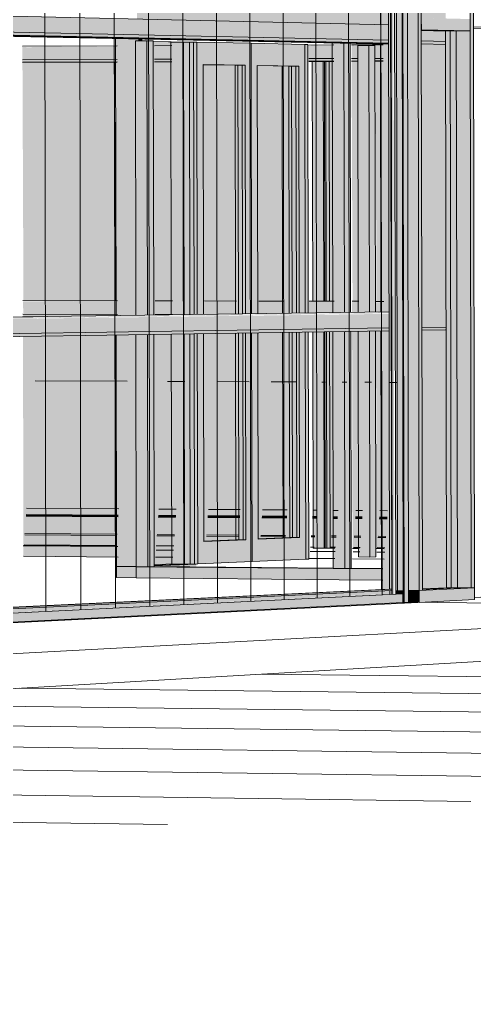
# Model space of a CAD drawing. Header units: inches. Extents: x 31156 to 31160, y -65 to 66.
# Drawn here: x 31159.0828 to 31159.1063, y -64.9376 to -64.8871 of the extents above; entities that cross this region are included whole.
import ezdxf

# ---------------------------------------------------------------- set-up
doc = ezdxf.new("R2010")
doc.units = ezdxf.units.IN
doc.header["$MEASUREMENT"] = 0
doc.linetypes.add('Center 1_4_', pattern=[0.53125, 0.25, -0.09375, 0.09375, -0.09375])
doc.linetypes.add('Hidden', pattern=[0.28125, 0.1875, -0.09375])
for name, color, linetype, lineweight in [('A-DOOR', 31, 'Continuous', 13), ('A-GLAZ-CURT', 52, 'Continuous', 9), ('A-GLAZ-CWMG', 51, 'Continuous', 9), ('A-PROP-SBCK', 71, 'Hidden', 50), ('A-WALL', 113, 'Continuous', 13), ('A-WALL-PATT', 111, 'Continuous', 13), ('C-BLDG-PADS', 91, 'Continuous', 9), ('C-TOPO', 7, 'Continuous', 9), ('Conc', 7, 'Continuous', 9), ('EOP-PR', 4, 'Continuous', 9), ('I-WALL', 2, 'Continuous', 13), ('L-SITE-WALL', 31, 'Continuous', 13), ('PAINT', 190, 'Continuous', 9), ('PROP', 3, 'Center 1_4_', 9), ('S-BEAM', 12, 'Continuous', 9), ('S-COLS', 52, 'Continuous', 9)]:
    doc.layers.add(name, color=color, linetype=linetype, lineweight=lineweight)

# ---------------------------------------------------------------- blocks, each defined once
blk = doc.blocks.new('FP_59-Looking South East')
at = {"layer": 'A-WALL-PATT', "lineweight": 9}
for p, q in [((-6207.825985, -64.887509), (-6207.826012, -64.872958)), ((-6207.825936, -64.902201), (-6207.825992, -64.872958)), ((-6207.822023, -64.902149), (-6207.822078, -64.873192)), ((-6207.822031, -64.887601), (-6207.822058, -64.873193)), ((-6207.818193, -64.887691), (-6207.818221, -64.873422)), ((-6207.818145, -64.902098), (-6207.818201, -64.873422)), ((-6207.814382, -64.902048), (-6207.814437, -64.873647)), ((-6207.81439, -64.887779), (-6207.814418, -64.873648)), ((-6207.825985, -64.887509), (-6207.826641, -64.887493)), ((-6207.825984, -64.887585), (-6207.826641, -64.887569)), ((-6207.825929, -64.916896), (-6207.825984, -64.887585)), ((-6207.818193, -64.887691), (-6207.822031, -64.887601)), ((-6207.821975, -64.916699), (-6207.82203, -64.887676)), ((-6207.818193, -64.887765), (-6207.82203, -64.887676)), ((-6207.818137, -64.916508), (-6207.818193, -64.887765)), ((-6207.813538, -64.887799), (-6207.81439, -64.887779)), ((-6207.814335, -64.916318), (-6207.81439, -64.887853)), ((-6207.813538, -64.887873), (-6207.81439, -64.887853)), ((-6207.822023, -64.902149), (-6207.825936, -64.902201)), ((-6207.825936, -64.902277), (-6207.822023, -64.902225)), ((-6207.825908, -64.916971), (-6207.825936, -64.902277)), ((-6207.821995, -64.916775), (-6207.822023, -64.902225)), ((-6207.814382, -64.902048), (-6207.818145, -64.902098)), ((-6207.818145, -64.902173), (-6207.814382, -64.902122)), ((-6207.818117, -64.916581), (-6207.818145, -64.902173)), ((-6207.814354, -64.916393), (-6207.814382, -64.902122)), ((-6207.821975, -64.916699), (-6207.818137, -64.916508)), ((-6207.814335, -64.916318), (-6207.813482, -64.916276)), ((-6207.826585, -64.916928), (-6207.825929, -64.916896))]:
    blk.add_line(p, q, dxfattribs=at)
blk = doc.blocks.new('FP_65-Looking South East')
at = {"layer": 'A-WALL-PATT', "lineweight": 9}
for p, q in [((-6207.877701, -64.919057), (-6207.877782, -64.871036)), ((-6207.875645, -64.918957), (-6207.875727, -64.871153)), ((-6207.873608, -64.918857), (-6207.87369, -64.871269)), ((-6207.871589, -64.918759), (-6207.871671, -64.871384)), ((-6207.869589, -64.918661), (-6207.86967, -64.871498)), ((-6207.867606, -64.918564), (-6207.867687, -64.871611)), ((-6207.86564, -64.918464), (-6207.865722, -64.871724)), ((-6207.863692, -64.918372), (-6207.863774, -64.871835)), ((-6207.861762, -64.918278), (-6207.861843, -64.871945)), ((-6207.859848, -64.918184), (-6207.859929, -64.872054)), ((-6207.85795, -64.918092), (-6207.858032, -64.872162)), ((-6207.85607, -64.918), (-6207.856151, -64.872269)), ((-6207.854205, -64.917909), (-6207.854287, -64.872379)), ((-6207.852357, -64.917818), (-6207.852438, -64.872481)), ((-6207.850524, -64.917729), (-6207.850605, -64.872585)), ((-6207.848707, -64.91764), (-6207.848788, -64.872689)), ((-6207.846905, -64.917552), (-6207.846987, -64.872792)), ((-6207.845119, -64.917464), (-6207.8452, -64.872894)), ((-6207.843348, -64.917378), (-6207.843429, -64.872995)), ((-6207.841591, -64.917292), (-6207.841672, -64.873095)), ((-6207.839849, -64.917207), (-6207.839931, -64.873194)), ((-6207.838122, -64.917122), (-6207.838203, -64.873293)), ((-6207.836409, -64.917038), (-6207.83649, -64.87339)), ((-6207.83471, -64.916955), (-6207.834791, -64.873487)), ((-6207.833025, -64.916873), (-6207.833106, -64.873583)), ((-6207.831354, -64.916791), (-6207.831435, -64.873679))]:
    blk.add_line(p, q, dxfattribs=at)

msp = doc.modelspace()

# ---------------------------------------------------------------- hatches: boundary and pattern name
at = {"layer": 'A-DOOR', "lineweight": 5}
h = msp.add_hatch(color=256, dxfattribs=at)
h.paths.add_polyline_path([(31159.091981, -64.915197), (31159.094787, -64.915074), (31159.094765, -64.903284), (31159.094448, -64.903289), (31159.094468, -64.913949), (31159.0923, -64.914039), (31159.09228, -64.903322), (31159.091959, -64.903327), (31159.091979, -64.914086)], flags=0)
h.paths.add_polyline_path([(31159.091957, -64.902333), (31159.092278, -64.902329), (31159.092254, -64.889436), (31159.094423, -64.889474), (31159.094446, -64.9023), (31159.094763, -64.902296), (31159.094738, -64.888343), (31159.091931, -64.888285), (31159.091956, -64.9018)], flags=0)
h = msp.add_hatch(color=256, dxfattribs=at)
h.paths.add_polyline_path([(31159.094787, -64.915074), (31159.097556, -64.914952), (31159.097534, -64.903241), (31159.097221, -64.903246), (31159.097241, -64.913835), (31159.095102, -64.913923), (31159.095082, -64.903279), (31159.094765, -64.903284), (31159.094785, -64.914087)], flags=0)
h.paths.add_polyline_path([(31159.094763, -64.902296), (31159.09508, -64.902292), (31159.095056, -64.889486), (31159.097195, -64.889524), (31159.097219, -64.902264), (31159.097532, -64.90226), (31159.097506, -64.8884), (31159.094738, -64.888343), (31159.094763, -64.9018)], flags=0)
at = {"layer": 'A-DOOR', "lineweight": 5, "transparency": 33554496}
h = msp.add_hatch(color=256, dxfattribs=at)
h.paths.add_polyline_path([(31159.092152, -64.914037), (31159.094321, -64.913948), (31159.094301, -64.903291), (31159.092132, -64.903324), (31159.092144, -64.909696)], flags=0)
h.paths.add_polyline_path([(31159.09213, -64.902331), (31159.094299, -64.902302), (31159.094275, -64.889475), (31159.092107, -64.889436), (31159.092129, -64.9018)], flags=0)
at = {"layer": 'A-DOOR', "lineweight": 5}
for points in [[(31159.094275, -64.889475), (31159.093274, -64.889454), (31159.094246, -64.889474)], [(31159.093908, -64.889476), (31159.093275, -64.889457), (31159.093276, -64.889465)], [(31159.096683, -64.889526), (31159.096682, -64.889518), (31159.095104, -64.889498)], [(31159.097049, -64.889525), (31159.096681, -64.889515), (31159.09702, -64.889524)]]:
    msp.add_hatch(color=256, dxfattribs=at).paths.add_polyline_path(points, flags=0)
h = msp.add_hatch(color=256, dxfattribs=at)
h.paths.add_polyline_path([(31159.094321, -64.913948), (31159.094301, -64.903291), (31159.093933, -64.903297), (31159.093953, -64.913945)], flags=0)
h.paths.add_polyline_path([(31159.093931, -64.902307), (31159.094299, -64.902302), (31159.094275, -64.889475), (31159.093908, -64.889476), (31159.09393, -64.901837)], flags=0)
h = msp.add_hatch(color=256, dxfattribs=at)
h.paths.add_polyline_path([(31159.094468, -64.913949), (31159.094448, -64.903289), (31159.094301, -64.903291), (31159.094321, -64.913948)], flags=0)
h.paths.add_polyline_path([(31159.094299, -64.902302), (31159.094446, -64.9023), (31159.094423, -64.889474), (31159.094275, -64.889476), (31159.094298, -64.901838)], flags=0)
at = {"layer": 'A-DOOR', "lineweight": 5, "transparency": 33554496}
h = msp.add_hatch(color=256, dxfattribs=at)
h.paths.add_polyline_path([(31159.094955, -64.913922), (31159.097094, -64.913834), (31159.097075, -64.903248), (31159.094935, -64.903281), (31159.094947, -64.909696)], flags=0)
h.paths.add_polyline_path([(31159.094933, -64.902294), (31159.097073, -64.902266), (31159.097049, -64.889525), (31159.094909, -64.889486), (31159.094932, -64.9018)], flags=0)
at = {"layer": 'A-DOOR', "lineweight": 5}
h = msp.add_hatch(color=256, dxfattribs=at)
h.paths.add_polyline_path([(31159.097094, -64.913834), (31159.097075, -64.903248), (31159.096709, -64.903254), (31159.096728, -64.913831)], flags=0)
h.paths.add_polyline_path([(31159.096707, -64.902271), (31159.097073, -64.902266), (31159.097049, -64.889525), (31159.096683, -64.889526), (31159.096706, -64.901804)], flags=0)
h = msp.add_hatch(color=256, dxfattribs=at)
h.paths.add_polyline_path([(31159.097241, -64.913835), (31159.097221, -64.903246), (31159.097075, -64.903248), (31159.097094, -64.913834)], flags=0)
h.paths.add_polyline_path([(31159.097073, -64.902266), (31159.097219, -64.902264), (31159.097195, -64.889524), (31159.097049, -64.889526), (31159.097072, -64.901804)], flags=0)
at = {"layer": 'A-GLAZ-CURT', "lineweight": 5, "transparency": 33554458}
msp.add_hatch(color=256, dxfattribs=at).paths.add_polyline_path([(31159.103581, -64.916511), (31159.105384, -64.916422), (31159.105329, -64.887708), (31159.103527, -64.887667), (31159.103581, -64.916422)], flags=0)
at = {"layer": 'A-GLAZ-CURT', "transparency": 33554458}
h = msp.add_hatch(color=256, dxfattribs=at)
h.paths.add_polyline_path([(31159.089735, -64.915279), (31159.089851, -64.915279), (31159.091598, -64.915201), (31159.091577, -64.903333), (31159.089713, -64.903362), (31159.089734, -64.9152)], flags=0)
h.paths.add_polyline_path([(31159.089711, -64.902362), (31159.091575, -64.902338), (31159.091549, -64.888282), (31159.089685, -64.888244), (31159.08971, -64.9018)], flags=0)
h = msp.add_hatch(color=256, dxfattribs=at)
h.paths.add_polyline_path([(31159.087794, -64.914293), (31159.087774, -64.903395), (31159.082961, -64.90347), (31159.082987, -64.914253), (31159.084575, -64.914266)], flags=0)
h.paths.add_polyline_path([(31159.080541, -64.914233), (31159.0805, -64.903509), (31159.078224, -64.903544), (31159.078243, -64.914214), (31159.080537, -64.914233)], flags=0)
h.paths.add_polyline_path([(31159.078222, -64.902517), (31159.08052, -64.902455), (31159.0805, -64.902439), (31159.078222, -64.902463)], flags=0)
h.paths.add_polyline_path([(31159.087771, -64.901623), (31159.087748, -64.889303), (31159.082935, -64.889321), (31159.082987, -64.901612), (31159.084575, -64.901616)], flags=0)
h.paths.add_polyline_path([(31159.080519, -64.901607), (31159.080496, -64.88933), (31159.078199, -64.889338), (31159.078221, -64.901601), (31159.0805, -64.901607)], flags=0)
h = msp.add_hatch(color=256, dxfattribs=at)
h.paths.add_polyline_path([(31159.101604, -64.914407), (31159.101561, -64.90318), (31159.101186, -64.903186), (31159.101208, -64.914404), (31159.101594, -64.914407)], flags=0)
h.paths.add_polyline_path([(31159.100318, -64.914397), (31159.10027, -64.9032), (31159.099951, -64.903205), (31159.099974, -64.914394), (31159.10027, -64.914396)], flags=0)
h.paths.add_polyline_path([(31159.099052, -64.914386), (31159.099003, -64.90322), (31159.098545, -64.903227), (31159.098566, -64.914382), (31159.099003, -64.914386)], flags=0)
h.paths.add_polyline_path([(31159.10158, -64.901654), (31159.101557, -64.889253), (31159.10116, -64.889255), (31159.101208, -64.901653), (31159.101561, -64.901654)], flags=0)
h.paths.add_polyline_path([(31159.100295, -64.901651), (31159.10027, -64.889258), (31159.099924, -64.889259), (31159.099974, -64.90165), (31159.10027, -64.901651)], flags=0)
h.paths.add_polyline_path([(31159.099029, -64.901648), (31159.099003, -64.889263), (31159.098519, -64.889264), (31159.098542, -64.901647), (31159.099003, -64.901648)], flags=0)
at = {"layer": 'A-GLAZ-CWMG', "lineweight": 5}
h = msp.add_hatch(color=256, dxfattribs=at)
h.paths.add_polyline_path([(31159.102629, -64.917184), (31159.102629, -64.917161), (31159.102589, -64.917184)], flags=0)
h.paths.add_polyline_path([(31159.102545, -64.872895), (31159.102545, -64.872871), (31159.102505, -64.872892)], flags=0)
for points in [[(31159.102589, -64.917163), (31159.102629, -64.917161), (31159.102545, -64.872895), (31159.102505, -64.872895), (31159.102587, -64.916277)], [(31159.102629, -64.917184), (31159.102867, -64.917172), (31159.102783, -64.872885), (31159.102545, -64.872878), (31159.102627, -64.916568)], [(31159.102811, -64.887339), (31159.103355, -64.887336), (31159.103329, -64.873265), (31159.102784, -64.873271), (31159.102809, -64.88661)], [(31159.103523, -64.88734), (31159.103497, -64.873275), (31159.103329, -64.873265), (31159.103355, -64.887336)], [(31159.106209, -64.887404), (31159.106182, -64.873431), (31159.106017, -64.873422), (31159.106043, -64.8874)], [(31159.101908, -64.916769), (31159.102133, -64.916739), (31159.102051, -64.873717), (31159.101826, -64.873704), (31159.101907, -64.916739)], [(31159.102564, -64.917164), (31159.10259, -64.917163), (31159.102482, -64.873739), (31159.102121, -64.87374), (31159.102203, -64.916755), (31159.102563, -64.916739)], [(31159.102147, -64.887342), (31159.102533, -64.88734), (31159.102482, -64.873739), (31159.102121, -64.87374), (31159.102145, -64.886781)], [(31159.106044, -64.887705), (31159.106043, -64.887094), (31159.103523, -64.887033), (31159.103524, -64.887648)], [(31159.102589, -64.916553), (31159.102506, -64.88734), (31159.102147, -64.887342), (31159.102203, -64.91655), (31159.102546, -64.916553)], [(31159.103411, -64.916561), (31159.103355, -64.887336), (31159.102811, -64.887339), (31159.102867, -64.916556)], [(31159.103411, -64.916561), (31159.103578, -64.916553), (31159.103523, -64.88734), (31159.103355, -64.887336), (31159.10341, -64.916277)], [(31159.105329, -64.887708), (31159.105329, -64.887705), (31159.103582, -64.887669)], [(31159.104773, -64.887711), (31159.105329, -64.887708), (31159.103584, -64.887684)], [(31159.105227, -64.916422), (31159.105384, -64.916422), (31159.105329, -64.887708), (31159.104773, -64.887741), (31159.104828, -64.916419)], [(31159.106099, -64.91643), (31159.106044, -64.887705), (31159.105329, -64.887711), (31159.105384, -64.916424)], [(31159.106099, -64.91643), (31159.106264, -64.916422), (31159.106209, -64.887404), (31159.106043, -64.8874), (31159.106098, -64.916277)], [(31159.088934, -64.888219), (31159.089097, -64.888217), (31159.089097, -64.888121), (31159.088934, -64.888118), (31159.088934, -64.888217)], [(31159.09928, -64.916008), (31159.099279, -64.915428), (31159.088811, -64.915336), (31159.088812, -64.915913), (31159.097634, -64.915993)], [(31159.091901, -64.915347), (31159.091901, -64.915201), (31159.089734, -64.915327), (31159.090775, -64.915337)], [(31159.101531, -64.916029), (31159.101518, -64.915448), (31159.099279, -64.915428), (31159.09928, -64.916008), (31159.101518, -64.916028)], [(31159.053358, -64.918923), (31159.101995, -64.916568), (31159.101995, -64.916491), (31159.053358, -64.918837)], [(31159.053359, -64.919143), (31159.101902, -64.916739), (31159.101902, -64.91651), (31159.053358, -64.918852), (31159.053359, -64.918992)], [(31159.102564, -64.917164), (31159.10259, -64.917163), (31159.102563, -64.916553), (31159.102202, -64.91655), (31159.102203, -64.916755), (31159.102563, -64.916739)], [(31159.103372, -64.917176), (31159.103412, -64.917174), (31159.103411, -64.916561), (31159.102866, -64.916556), (31159.102867, -64.917171)], [(31159.103412, -64.917174), (31159.106265, -64.917031), (31159.106264, -64.916422), (31159.103411, -64.916561)], [(31159.053357, -64.919648), (31159.102562, -64.917187), (31159.102561, -64.916739), (31159.053356, -64.919145), (31159.053356, -64.919185)], [(31159.101995, -64.916765), (31159.102016, -64.916739), (31159.101995, -64.916739)]]:
    msp.add_hatch(color=256, dxfattribs=at).paths.add_polyline_path(points, flags=0)
h = msp.add_hatch(color=256, dxfattribs=at)
h.paths.add_polyline_path([(31159.101902, -64.916769), (31159.101995, -64.916739), (31159.101995, -64.916568), (31159.101902, -64.916573), (31159.101902, -64.916739)], flags=0)
h.paths.add_polyline_path([(31159.101995, -64.916491), (31159.101915, -64.873988), (31159.101802, -64.873989), (31159.101903, -64.91649), (31159.10193, -64.916491)], flags=0)
h.paths.add_polyline_path([(31159.101915, -64.873911), (31159.101914, -64.873709), (31159.101821, -64.873704), (31159.101822, -64.873906)], flags=0)
h = msp.add_hatch(color=256, dxfattribs=at)
h.paths.add_polyline_path([(31159.088811, -64.915327), (31159.088762, -64.903376), (31159.087773, -64.903392), (31159.087795, -64.915318), (31159.088762, -64.915327)], flags=0)
h.paths.add_polyline_path([(31159.087771, -64.902388), (31159.088788, -64.902374), (31159.088762, -64.888219), (31159.088934, -64.888217), (31159.088934, -64.888118), (31159.087745, -64.888093), (31159.08777, -64.901901)], flags=0)
h = msp.add_hatch(color=256, dxfattribs=at)
h.paths.add_polyline_path([(31159.089406, -64.915342), (31159.089384, -64.903367), (31159.088789, -64.903376), (31159.088811, -64.915336), (31159.088879, -64.915337)], flags=0)
h.paths.add_polyline_path([(31159.088787, -64.902374), (31159.089382, -64.902366), (31159.089356, -64.888217), (31159.088761, -64.888219), (31159.088786, -64.901906)], flags=0)
h = msp.add_hatch(color=256, dxfattribs=at)
h.paths.add_polyline_path([(31159.089525, -64.915336), (31159.089732, -64.915327), (31159.08971, -64.903362), (31159.089384, -64.903367), (31159.089406, -64.915336)], flags=0)
h.paths.add_polyline_path([(31159.089382, -64.902366), (31159.089708, -64.902362), (31159.089682, -64.888224), (31159.089356, -64.888217), (31159.089381, -64.9018)], flags=0)
h = msp.add_hatch(color=256, dxfattribs=at)
h.paths.add_polyline_path([(31159.091598, -64.915198), (31159.091577, -64.903333), (31159.090616, -64.903348), (31159.090637, -64.915194), (31159.090718, -64.91519)], flags=0)
h.paths.add_polyline_path([(31159.090614, -64.902351), (31159.091575, -64.902338), (31159.091549, -64.888282), (31159.090588, -64.888286), (31159.090613, -64.901867)], flags=0)
h = msp.add_hatch(color=256, dxfattribs=at)
h.paths.add_polyline_path([(31159.09182, -64.9152), (31159.091799, -64.90333), (31159.091577, -64.903333), (31159.091598, -64.915198)], flags=0)
h.paths.add_polyline_path([(31159.091575, -64.902338), (31159.091797, -64.902335), (31159.091771, -64.888281), (31159.091549, -64.888282), (31159.091574, -64.901869)], flags=0)
h = msp.add_hatch(color=256, dxfattribs=at)
h.paths.add_polyline_path([(31159.09182, -64.915204), (31159.091981, -64.915197), (31159.091959, -64.903327), (31159.091799, -64.90333), (31159.091818, -64.914086)], flags=0)
h.paths.add_polyline_path([(31159.091797, -64.902335), (31159.091957, -64.902333), (31159.091931, -64.888285), (31159.091771, -64.888281), (31159.091796, -64.9018)], flags=0)
h = msp.add_hatch(color=256, dxfattribs=at)
h.paths.add_polyline_path([(31159.09958, -64.915431), (31159.099557, -64.903208), (31159.098956, -64.903217), (31159.098978, -64.915426)], flags=0)
h.paths.add_polyline_path([(31159.098954, -64.90224), (31159.099555, -64.902232), (31159.099529, -64.88834), (31159.098928, -64.888328), (31159.098953, -64.90193)], flags=0)
h = msp.add_hatch(color=256, dxfattribs=at)
h.paths.add_polyline_path([(31159.097556, -64.914952), (31159.097712, -64.914945), (31159.097669, -64.903239), (31159.097534, -64.903241), (31159.097554, -64.914087)], flags=0)
h.paths.add_polyline_path([(31159.097532, -64.90226), (31159.097688, -64.902258), (31159.097662, -64.888403), (31159.097506, -64.8884), (31159.097531, -64.9018)], flags=0)
h = msp.add_hatch(color=256, dxfattribs=at)
h.paths.add_polyline_path([(31159.099638, -64.915428), (31159.099899, -64.915417), (31159.099876, -64.903203), (31159.099557, -64.903208), (31159.09958, -64.915428)], flags=0)
h.paths.add_polyline_path([(31159.099555, -64.902232), (31159.099874, -64.902228), (31159.099848, -64.888347), (31159.099529, -64.88834), (31159.099554, -64.901799)], flags=0)
h = msp.add_hatch(color=256, dxfattribs=at)
h.paths.add_polyline_path([(31159.10087, -64.914837), (31159.100848, -64.90319), (31159.100266, -64.903199), (31159.100287, -64.914832)], flags=0)
h.paths.add_polyline_path([(31159.100264, -64.902224), (31159.100846, -64.902217), (31159.10082, -64.888454), (31159.100238, -64.888456), (31159.100263, -64.9018)], flags=0)
h = msp.add_hatch(color=256, dxfattribs=at)
h.paths.add_polyline_path([(31159.10087, -64.914837), (31159.101178, -64.914823), (31159.101156, -64.903185), (31159.100848, -64.90319), (31159.100868, -64.914088)], flags=0)
h.paths.add_polyline_path([(31159.100846, -64.902217), (31159.101154, -64.902213), (31159.101128, -64.88846), (31159.10082, -64.888454), (31159.100845, -64.9018)], flags=0)
h = msp.add_hatch(color=256, dxfattribs=at)
h.paths.add_polyline_path([(31159.087866, -64.914296), (31159.087817, -64.903394), (31159.087716, -64.903396), (31159.087736, -64.914295), (31159.087817, -64.914296)], flags=0)
h.paths.add_polyline_path([(31159.087842, -64.901623), (31159.087817, -64.889303), (31159.087691, -64.889304), (31159.087713, -64.901623), (31159.087817, -64.901623)], flags=0)
h = msp.add_hatch(color=256, dxfattribs=at)
h.paths.add_polyline_path([(31159.098509, -64.914385), (31159.098488, -64.903228), (31159.097921, -64.903237), (31159.097942, -64.91438)], flags=0)
h.paths.add_polyline_path([(31159.098485, -64.901647), (31159.098462, -64.889265), (31159.097895, -64.889267), (31159.097918, -64.901646)], flags=0)
h = msp.add_hatch(color=256, dxfattribs=at)
h.paths.add_polyline_path([(31159.098509, -64.914385), (31159.098566, -64.914382), (31159.098518, -64.903227), (31159.098488, -64.903228), (31159.098509, -64.914089)], flags=0)
h.paths.add_polyline_path([(31159.098542, -64.901647), (31159.098518, -64.889276), (31159.098462, -64.889276), (31159.098518, -64.901647)], flags=0)
h = msp.add_hatch(color=256, dxfattribs=at)
h.paths.add_polyline_path([(31159.098566, -64.914382), (31159.098811, -64.914372), (31159.09879, -64.903223), (31159.098545, -64.903227), (31159.098565, -64.914089)], flags=0)
h.paths.add_polyline_path([(31159.098787, -64.901648), (31159.098764, -64.889275), (31159.098519, -64.889276), (31159.098542, -64.901647)], flags=0)
h = msp.add_hatch(color=256, dxfattribs=at)
h.paths.add_polyline_path([(31159.096384, -64.913845), (31159.09673, -64.913831), (31159.096684, -64.903254), (31159.096364, -64.903259), (31159.096384, -64.913835)], flags=0)
h.paths.add_polyline_path([(31159.096362, -64.902276), (31159.096708, -64.902271), (31159.096684, -64.889526), (31159.096339, -64.889526), (31159.096361, -64.9018)], flags=0)
at = {"layer": 'A-GLAZ-CWMG'}
h = msp.add_hatch(color=256, dxfattribs=at)
h.paths.add_polyline_path([(31159.087867, -64.914841), (31159.087866, -64.914296), (31159.08298, -64.914256), (31159.082987, -64.914799), (31159.087817, -64.91484)], flags=0)
h.paths.add_polyline_path([(31159.080542, -64.914778), (31159.080536, -64.914236), (31159.077906, -64.914214), (31159.077907, -64.914756), (31159.080537, -64.914778)], flags=0)
msp.add_hatch(color=256, dxfattribs=at).paths.add_polyline_path([(31159.088812, -64.915904), (31159.088811, -64.915327), (31159.087795, -64.915318), (31159.087796, -64.915895), (31159.088811, -64.915904)], flags=0)
at = {"layer": 'I-WALL', "lineweight": 5}
h = msp.add_hatch(color=256, dxfattribs=at)
h.paths.add_polyline_path([(31159.101477, -64.887388), (31159.101443, -64.88002), (31159.088826, -64.879615), (31159.08884, -64.887092), (31159.101445, -64.887388)], flags=0)
h.paths.add_polyline_path([(31159.101462, -64.879459), (31159.101443, -64.876186), (31159.101402, -64.876214), (31159.101293, -64.879373), (31159.101307, -64.879416), (31159.101152, -64.879437), (31159.101202, -64.879448), (31159.101445, -64.879459)], flags=0)
at = {"layer": 'L-SITE-WALL', "lineweight": 5}
h = msp.add_hatch(color=256, dxfattribs=at)
h.paths.add_polyline_path([(31159.10359, -64.916479), (31159.104829, -64.91641), (31159.104774, -64.903124), (31159.103565, -64.903142), (31159.10359, -64.916422)], flags=0)
h.paths.add_polyline_path([(31159.104802, -64.902197), (31159.10475, -64.888397), (31159.103537, -64.888372), (31159.10359, -64.902194), (31159.104774, -64.902197)], flags=0)
h.paths.add_polyline_path([(31159.104773, -64.887063), (31159.104747, -64.873436), (31159.103508, -64.873377), (31159.103535, -64.887033), (31159.104747, -64.887062)], flags=0)
at = {"layer": 'S-BEAM', "lineweight": 5}
h = msp.add_hatch(color=256, dxfattribs=at)
h.paths.add_polyline_path([(31159.137992, -64.888957), (31159.137991, -64.888466), (31159.136781, -64.888468), (31159.136782, -64.888931), (31159.137991, -64.888957)], flags=0)
h.paths.add_polyline_path([(31159.135445, -64.888903), (31159.135444, -64.888408), (31159.134208, -64.88841), (31159.134209, -64.888876), (31159.135444, -64.888903)], flags=0)
h.paths.add_polyline_path([(31159.132862, -64.888848), (31159.132861, -64.888349), (31159.131453, -64.888317), (31159.131454, -64.888817), (31159.132861, -64.888848)], flags=0)
h.paths.add_polyline_path([(31159.124896, -64.888677), (31159.124895, -64.888168), (31159.123546, -64.888165), (31159.123547, -64.888648), (31159.124895, -64.888677)], flags=0)
h.paths.add_polyline_path([(31159.122165, -64.888618), (31159.122164, -64.888106), (31159.120786, -64.888103), (31159.120786, -64.888589), (31159.122164, -64.888618)], flags=0)
h.paths.add_polyline_path([(31159.104775, -64.888246), (31159.104773, -64.887711), (31159.103529, -64.887711), (31159.10353, -64.88822), (31159.104773, -64.888246)], flags=0)
h.paths.add_polyline_path([(31158.978619, -64.885545), (31158.978617, -64.884842), (31158.97584, -64.884779), (31158.975841, -64.885486), (31158.978617, -64.885545)], flags=0)
h = msp.add_hatch(color=256, dxfattribs=at)
h.paths.add_polyline_path([(31159.137993, -64.889097), (31159.137991, -64.888957), (31159.136782, -64.888931), (31159.136783, -64.889071), (31159.137991, -64.889097)], flags=0)
h.paths.add_polyline_path([(31159.135446, -64.889043), (31159.135444, -64.888903), (31159.134209, -64.888876), (31159.13421, -64.889017), (31159.135444, -64.889043)], flags=0)
h.paths.add_polyline_path([(31159.132863, -64.888989), (31159.132861, -64.888848), (31159.132282, -64.888835), (31159.132283, -64.888977), (31159.132862, -64.888989)], flags=0)
h.paths.add_polyline_path([(31159.131784, -64.888966), (31159.131956, -64.888828), (31159.131454, -64.888817), (31159.131455, -64.888959), (31159.131508, -64.88896)], flags=0)
h.paths.add_polyline_path([(31159.124897, -64.888821), (31159.124895, -64.888677), (31159.123547, -64.888648), (31159.123548, -64.888793), (31159.124895, -64.888821)], flags=0)
h.paths.add_polyline_path([(31159.122166, -64.888764), (31159.122164, -64.888618), (31159.121512, -64.888605), (31159.121513, -64.88875), (31159.122164, -64.888764)], flags=0)
h.paths.add_polyline_path([(31159.121031, -64.88874), (31159.121206, -64.888598), (31159.120786, -64.888589), (31159.120788, -64.888735), (31159.120841, -64.888736)], flags=0)
h.paths.add_polyline_path([(31159.10475, -64.888397), (31159.104776, -64.888377), (31159.104773, -64.888246), (31159.10353, -64.88822), (31159.103531, -64.888372), (31159.104553, -64.888393)], flags=0)
h.paths.add_polyline_path([(31158.97862, -64.885744), (31158.978617, -64.885545), (31158.975841, -64.885486), (31158.975842, -64.885686), (31158.978618, -64.885744)], flags=0)
for points in [[(31159.101828, -64.887455), (31159.1018, -64.887398), (31159.053304, -64.886297), (31159.053304, -64.886329), (31159.101825, -64.887455)], [(31159.10183, -64.888336), (31159.1018, -64.888182), (31159.053306, -64.887144), (31159.053307, -64.887315), (31159.101826, -64.888336)], [(31159.089753, -64.888518), (31159.090649, -64.888488), (31159.090648, -64.888463), (31159.089753, -64.888492), (31159.089753, -64.888517)], [(31159.089754, -64.889164), (31159.09065, -64.88916), (31159.090648, -64.888514), (31159.089753, -64.888518), (31159.089754, -64.889123)], [(31159.101839, -64.888365), (31159.10181, -64.888335), (31159.101835, -64.888364)], [(31159.101839, -64.888391), (31159.10181, -64.888364), (31159.101835, -64.888391)], [(31159.089754, -64.889296), (31159.09065, -64.889293), (31159.090648, -64.88916), (31159.089754, -64.889164)], [(31159.090673, -64.901689), (31159.090648, -64.901637), (31159.089777, -64.901661), (31159.089802, -64.901687), (31159.090648, -64.901689)], [(31159.090674, -64.902335), (31159.090648, -64.901689), (31159.089777, -64.901687), (31159.089802, -64.902333), (31159.090648, -64.902335)], [(31159.053332, -64.902941), (31159.101855, -64.902267), (31159.101825, -64.902237), (31159.053332, -64.902895), (31159.053332, -64.902923)], [(31159.053335, -64.903918), (31159.101858, -64.903169), (31159.101825, -64.903024), (31159.053334, -64.903756)]]:
    msp.add_hatch(color=256, dxfattribs=at).paths.add_polyline_path(points, flags=0)
h = msp.add_hatch(color=256, dxfattribs=at)
h.paths.add_polyline_path([(31159.10208, -64.888188), (31159.102078, -64.887461), (31159.101962, -64.887458), (31159.101964, -64.888186), (31159.102078, -64.888188)], flags=0)
h.paths.add_polyline_path([(31159.101829, -64.888183), (31159.1018, -64.887454), (31159.053304, -64.886329), (31159.053306, -64.887144), (31159.1018, -64.888182)], flags=0)
h = msp.add_hatch(color=256, dxfattribs=at)
h.paths.add_polyline_path([(31159.05363, -64.889296), (31159.057117, -64.889284), (31159.057116, -64.888648), (31159.053629, -64.888661)], flags=0)
h.paths.add_polyline_path([(31159.059696, -64.889274), (31159.080494, -64.889198), (31159.080493, -64.888554), (31159.059695, -64.888637)], flags=0)
h.paths.add_polyline_path([(31159.082932, -64.889189), (31159.087817, -64.889171), (31159.087815, -64.888525), (31159.082931, -64.888545), (31159.082932, -64.889123)], flags=0)
h.paths.add_polyline_path([(31159.097703, -64.889134), (31159.099003, -64.889099), (31159.099001, -64.888481), (31159.097702, -64.888486), (31159.097703, -64.889123)], flags=0)
h.paths.add_polyline_path([(31159.099922, -64.889126), (31159.100268, -64.889099), (31159.100267, -64.888476), (31159.09992, -64.888477), (31159.099922, -64.889123)], flags=0)
h.paths.add_polyline_path([(31159.101157, -64.889122), (31159.101554, -64.889099), (31159.101553, -64.888471), (31159.101156, -64.888472), (31159.101157, -64.889116)], flags=0)
h = msp.add_hatch(color=256, dxfattribs=at)
h.paths.add_polyline_path([(31159.067159, -64.888608), (31159.080493, -64.888528), (31159.080493, -64.888504), (31159.067159, -64.888582), (31159.067159, -64.888606)], flags=0)
h.paths.add_polyline_path([(31159.082931, -64.888545), (31159.087816, -64.888499), (31159.087815, -64.888474), (31159.082931, -64.888519), (31159.082931, -64.888544)], flags=0)
h.paths.add_polyline_path([(31159.097702, -64.888486), (31159.099001, -64.888454), (31159.099001, -64.88843), (31159.097701, -64.88846), (31159.097702, -64.888485)], flags=0)
h.paths.add_polyline_path([(31159.09992, -64.888477), (31159.101553, -64.888444), (31159.101553, -64.888419), (31159.09992, -64.888451), (31159.09992, -64.888476)], flags=0)
h = msp.add_hatch(color=256, dxfattribs=at)
h.paths.add_polyline_path([(31159.067159, -64.889378), (31159.080494, -64.88933), (31159.080494, -64.889198), (31159.067159, -64.889247)], flags=0)
h.paths.add_polyline_path([(31159.082933, -64.889321), (31159.087818, -64.889303), (31159.087815, -64.889171), (31159.082932, -64.889189)], flags=0)
h.paths.add_polyline_path([(31159.097703, -64.889267), (31159.099003, -64.889263), (31159.099001, -64.88913), (31159.097703, -64.889134)], flags=0)
h.paths.add_polyline_path([(31159.099922, -64.889259), (31159.100269, -64.889258), (31159.100267, -64.889125), (31159.099922, -64.889126)], flags=0)
h.paths.add_polyline_path([(31159.101158, -64.889255), (31159.101555, -64.889253), (31159.101554, -64.88912), (31159.101157, -64.889123)], flags=0)
h = msp.add_hatch(color=256, dxfattribs=at)
h.paths.add_polyline_path([(31158.975866, -64.903971), (31158.978644, -64.903934), (31158.978617, -64.903858), (31158.975866, -64.903908), (31158.975866, -64.903938)], flags=0)
h.paths.add_polyline_path([(31159.103557, -64.902273), (31159.104801, -64.902228), (31159.104773, -64.902199), (31159.103557, -64.902244), (31159.103557, -64.902266)], flags=0)
h.paths.add_polyline_path([(31159.120813, -64.902044), (31159.121223, -64.902008), (31159.121176, -64.901983), (31159.120813, -64.902016), (31159.120813, -64.90204)], flags=0)
h.paths.add_polyline_path([(31159.121539, -64.902034), (31159.122191, -64.901995), (31159.122164, -64.90197), (31159.121539, -64.902006), (31159.121539, -64.90203)], flags=0)
h.paths.add_polyline_path([(31159.123574, -64.902007), (31159.124922, -64.90196), (31159.124895, -64.901934), (31159.123574, -64.901979), (31159.123574, -64.902004)], flags=0)
h.paths.add_polyline_path([(31159.13148, -64.901902), (31159.131973, -64.901867), (31159.131926, -64.901842), (31159.13148, -64.901875), (31159.13148, -64.9019)], flags=0)
h.paths.add_polyline_path([(31159.132308, -64.901891), (31159.132888, -64.901855), (31159.132861, -64.901829), (31159.132308, -64.901864), (31159.132308, -64.901889)], flags=0)
h.paths.add_polyline_path([(31159.134235, -64.901865), (31159.135471, -64.901822), (31159.135444, -64.901795), (31159.134235, -64.901838), (31159.134235, -64.901864)], flags=0)
h.paths.add_polyline_path([(31159.136808, -64.901831), (31159.138018, -64.901788), (31159.137991, -64.901762), (31159.136808, -64.901804), (31159.136808, -64.90183)], flags=0)
h = msp.add_hatch(color=256, dxfattribs=at)
h.paths.add_polyline_path([(31158.975868, -64.904924), (31158.978646, -64.904882), (31158.978617, -64.903934), (31158.975866, -64.903971)], flags=0)
h.paths.add_polyline_path([(31159.103558, -64.902998), (31159.104803, -64.902979), (31159.104773, -64.902257), (31159.103557, -64.902273)], flags=0)
h.paths.add_polyline_path([(31159.120814, -64.902738), (31159.122192, -64.902717), (31159.122163, -64.902026), (31159.120813, -64.902044)], flags=0)
h.paths.add_polyline_path([(31159.123575, -64.902696), (31159.124923, -64.902676), (31159.124895, -64.901989), (31159.123574, -64.902007)], flags=0)
h.paths.add_polyline_path([(31159.131481, -64.902577), (31159.13289, -64.902556), (31159.132861, -64.901883), (31159.13148, -64.901902)], flags=0)
h.paths.add_polyline_path([(31159.134236, -64.902535), (31159.135472, -64.902517), (31159.135443, -64.901849), (31159.134235, -64.901865)], flags=0)
h.paths.add_polyline_path([(31159.13681, -64.902496), (31159.138019, -64.902478), (31159.13799, -64.901815), (31159.136808, -64.901831)], flags=0)
h = msp.add_hatch(color=256, dxfattribs=at)
h.paths.add_polyline_path([(31159.087841, -64.902328), (31159.087815, -64.901682), (31159.082955, -64.901671), (31159.082985, -64.902315), (31159.087815, -64.902328)], flags=0)
h.paths.add_polyline_path([(31159.080517, -64.902309), (31159.080498, -64.901666), (31159.059717, -64.901618), (31159.059747, -64.902255), (31159.080498, -64.902309)], flags=0)
h.paths.add_polyline_path([(31159.097727, -64.902259), (31159.099027, -64.902242), (31159.099001, -64.901708), (31159.097726, -64.901705), (31159.097726, -64.901801)], flags=0)
h.paths.add_polyline_path([(31159.057139, -64.902248), (31159.05712, -64.901612), (31159.05365, -64.901604), (31159.05368, -64.902239), (31159.05712, -64.902248)], flags=0)
h.paths.add_polyline_path([(31159.099946, -64.90223), (31159.100293, -64.902225), (31159.100267, -64.901711), (31159.099945, -64.90171), (31159.099945, -64.901801)], flags=0)
h.paths.add_polyline_path([(31159.101182, -64.902213), (31159.101579, -64.902208), (31159.101558, -64.901714), (31159.101181, -64.901743), (31159.101181, -64.901801)], flags=0)
h = msp.add_hatch(color=256, dxfattribs=at)
h.paths.add_polyline_path([(31159.101578, -64.901714), (31159.101558, -64.901662), (31159.101181, -64.901687), (31159.101206, -64.901713), (31159.101558, -64.901714)], flags=0)
h.paths.add_polyline_path([(31159.100292, -64.901711), (31159.100267, -64.901659), (31159.099945, -64.901684), (31159.099971, -64.90171), (31159.100267, -64.901711)], flags=0)
h.paths.add_polyline_path([(31159.099026, -64.901708), (31159.099001, -64.901656), (31159.097726, -64.901679), (31159.097751, -64.901705), (31159.099001, -64.901708)], flags=0)
h.paths.add_polyline_path([(31159.08784, -64.901682), (31159.087815, -64.901631), (31159.082955, -64.901646), (31159.082985, -64.901671), (31159.087815, -64.901682)], flags=0)
h.paths.add_polyline_path([(31159.080516, -64.901666), (31159.080498, -64.901614), (31159.067159, -64.90161), (31159.067159, -64.901635), (31159.080498, -64.901666)], flags=0)
h = msp.add_hatch(color=256, dxfattribs=at)
h.paths.add_polyline_path([(31159.096401, -64.901702), (31159.096376, -64.90165), (31159.095128, -64.901673), (31159.09515, -64.901699), (31159.096376, -64.901702)], flags=0)
h.paths.add_polyline_path([(31159.093981, -64.901696), (31159.093958, -64.901645), (31159.092336, -64.901667), (31159.092359, -64.901693), (31159.093958, -64.901696)], flags=0)
h = msp.add_hatch(color=256, dxfattribs=at)
h.paths.add_polyline_path([(31159.092337, -64.90233), (31159.093982, -64.902308), (31159.093958, -64.901696), (31159.092336, -64.901693), (31159.092336, -64.901801)], flags=0)
h.paths.add_polyline_path([(31159.095129, -64.902293), (31159.096402, -64.902276), (31159.096376, -64.901702), (31159.095128, -64.901699), (31159.095128, -64.901801)], flags=0)
h = msp.add_hatch(color=256, dxfattribs=at)
h.paths.add_polyline_path([(31159.053334, -64.903756), (31159.101857, -64.903024), (31159.101855, -64.902296), (31159.053332, -64.902941), (31159.053332, -64.903102)], flags=0)
h.paths.add_polyline_path([(31159.101991, -64.903022), (31159.102108, -64.90302), (31159.102078, -64.902293), (31159.10199, -64.902294)], flags=0)
h = msp.add_hatch(color=256, dxfattribs=at)
h.paths.add_polyline_path([(31159.083483, -64.902447), (31159.087842, -64.90239), (31159.087815, -64.902328), (31159.082956, -64.902315), (31159.082985, -64.902446)], flags=0)
h.paths.add_polyline_path([(31159.080518, -64.902439), (31159.080498, -64.902309), (31159.067159, -64.902274), (31159.067159, -64.902404), (31159.080498, -64.902439)], flags=0)
h = msp.add_hatch(color=256, dxfattribs=at)
h.paths.add_polyline_path([(31158.975869, -64.905114), (31158.978647, -64.905071), (31158.978617, -64.904883), (31158.975868, -64.904924)], flags=0)
h.paths.add_polyline_path([(31159.103559, -64.903142), (31159.104803, -64.903103), (31159.104773, -64.90298), (31159.103558, -64.902998), (31159.103559, -64.903107)], flags=0)
h.paths.add_polyline_path([(31159.120815, -64.902876), (31159.121059, -64.902872), (31159.121206, -64.902732), (31159.120814, -64.902738)], flags=0)
h.paths.add_polyline_path([(31159.121541, -64.902865), (31159.122193, -64.902855), (31159.122163, -64.902717), (31159.12154, -64.902727)], flags=0)
h.paths.add_polyline_path([(31159.123576, -64.902833), (31159.124924, -64.902812), (31159.124895, -64.902676), (31159.123575, -64.902696)], flags=0)
h.paths.add_polyline_path([(31159.131482, -64.902711), (31159.131811, -64.902706), (31159.131983, -64.902569), (31159.131481, -64.902577)], flags=0)
h.paths.add_polyline_path([(31159.13231, -64.902698), (31159.132891, -64.902689), (31159.132861, -64.902556), (31159.132309, -64.902564)], flags=0)
h.paths.add_polyline_path([(31159.134237, -64.902669), (31159.135473, -64.90265), (31159.135443, -64.902517), (31159.134236, -64.902535)], flags=0)
h.paths.add_polyline_path([(31159.136811, -64.902629), (31159.13802, -64.90261), (31159.13799, -64.902479), (31159.13681, -64.902496)], flags=0)
at = {"layer": 'S-COLS', "lineweight": 5}
h = msp.add_hatch(color=256, dxfattribs=at)
h.paths.add_polyline_path([(31159.101468, -64.916512), (31159.101576, -64.916491), (31159.101531, -64.903174), (31159.101443, -64.903176), (31159.101468, -64.916511)], flags=0)
h.paths.add_polyline_path([(31159.101441, -64.902205), (31159.101549, -64.902175), (31159.101523, -64.888384), (31159.101415, -64.888382), (31159.101441, -64.902174)], flags=0)
h.paths.add_polyline_path([(31159.101521, -64.887391), (31159.1015, -64.876194), (31159.101392, -64.876216), (31159.101428, -64.887389), (31159.101478, -64.88739)], flags=0)
h = msp.add_hatch(color=256, dxfattribs=at)
h.paths.add_polyline_path([(31159.101541, -64.916509), (31159.101576, -64.916491), (31159.101551, -64.903174), (31159.101516, -64.903175), (31159.101541, -64.916492)], flags=0)
h.paths.add_polyline_path([(31159.101514, -64.902204), (31159.101549, -64.902203), (31159.101523, -64.888384), (31159.101488, -64.888383), (31159.101513, -64.901798)], flags=0)
h.paths.add_polyline_path([(31159.101521, -64.887391), (31159.101489, -64.876194), (31159.101465, -64.876216), (31159.101488, -64.887391)], flags=0)
h = msp.add_hatch(color=256, dxfattribs=at)
h.paths.add_polyline_path([(31159.101576, -64.916507), (31159.101899, -64.916491), (31159.101842, -64.90317), (31159.101551, -64.903174), (31159.101576, -64.916492)], flags=0)
h.paths.add_polyline_path([(31159.101549, -64.902203), (31159.101872, -64.902176), (31159.101817, -64.88839), (31159.101523, -64.888384), (31159.101549, -64.902175)], flags=0)
h.paths.add_polyline_path([(31159.101844, -64.887399), (31159.101817, -64.876201), (31159.1015, -64.876216), (31159.101521, -64.887391), (31159.101842, -64.887399)], flags=0)

# ---------------------------------------------------------------- linework, layer by layer
at = {"layer": 'A-DOOR'}
for p, q in [((31159.091957, -64.902333), (31159.091931, -64.888285)), ((31159.094738, -64.888343), (31159.091931, -64.888285)), ((31159.094738, -64.888343), (31159.094763, -64.902296)), ((31159.097506, -64.8884), (31159.094738, -64.888343)), ((31159.094763, -64.902296), (31159.094738, -64.888343)), ((31159.097506, -64.8884), (31159.097532, -64.90226)), ((31159.092254, -64.889436), (31159.092278, -64.902329)), ((31159.092254, -64.889436), (31159.094423, -64.889474)), ((31159.092256, -64.889444), (31159.094055, -64.889476)), ((31159.093908, -64.889476), (31159.092256, -64.889447)), ((31159.094275, -64.889475), (31159.093908, -64.889476)), ((31159.093931, -64.902307), (31159.093908, -64.889476)), ((31159.094055, -64.889476), (31159.094275, -64.889475)), ((31159.094055, -64.889476), (31159.094078, -64.902305)), ((31159.094423, -64.889474), (31159.094275, -64.889475)), ((31159.094275, -64.889475), (31159.094299, -64.902302)), ((31159.094446, -64.9023), (31159.094423, -64.889474)), ((31159.095056, -64.889486), (31159.09508, -64.902292)), ((31159.095056, -64.889486), (31159.097195, -64.889524)), ((31159.095058, -64.889494), (31159.096829, -64.889525)), ((31159.096683, -64.889526), (31159.095058, -64.889497)), ((31159.097049, -64.889525), (31159.096683, -64.889526)), ((31159.096707, -64.902271), (31159.096683, -64.889526)), ((31159.096829, -64.889525), (31159.096853, -64.902269)), ((31159.096829, -64.889525), (31159.097049, -64.889525)), ((31159.097195, -64.889524), (31159.097049, -64.889525)), ((31159.097049, -64.889525), (31159.097073, -64.902266)), ((31159.097219, -64.902264), (31159.097195, -64.889524)), ((31159.091981, -64.915197), (31159.091959, -64.903327)), ((31159.09228, -64.903322), (31159.0923, -64.914039)), ((31159.093953, -64.913945), (31159.093933, -64.903297)), ((31159.09408, -64.903294), (31159.0941, -64.913946)), ((31159.094301, -64.903291), (31159.094321, -64.913948)), ((31159.094468, -64.913949), (31159.094448, -64.903289)), ((31159.094765, -64.903284), (31159.094787, -64.915074)), ((31159.094787, -64.915074), (31159.094765, -64.903284)), ((31159.095082, -64.903279), (31159.095102, -64.913923)), ((31159.096728, -64.913831), (31159.096709, -64.903254)), ((31159.096855, -64.903251), (31159.096875, -64.913832)), ((31159.097075, -64.903248), (31159.097094, -64.913834)), ((31159.097241, -64.913835), (31159.097221, -64.903246)), ((31159.097534, -64.903241), (31159.097556, -64.914952)), ((31159.094321, -64.913948), (31159.0923, -64.914031)), ((31159.0923, -64.914039), (31159.094468, -64.913949)), ((31159.0941, -64.913946), (31159.092301, -64.91402)), ((31159.092302, -64.914013), (31159.093953, -64.913945)), ((31159.094321, -64.913948), (31159.093953, -64.913945)), ((31159.0941, -64.913946), (31159.094321, -64.913948)), ((31159.094468, -64.913949), (31159.094321, -64.913948)), ((31159.097094, -64.913834), (31159.095102, -64.913916)), ((31159.095102, -64.913923), (31159.097241, -64.913835)), ((31159.096875, -64.913832), (31159.095103, -64.913905)), ((31159.095104, -64.913898), (31159.096728, -64.913831)), ((31159.097094, -64.913834), (31159.096728, -64.913831)), ((31159.097094, -64.913834), (31159.096875, -64.913832)), ((31159.097241, -64.913835), (31159.097094, -64.913834)), ((31159.097556, -64.914952), (31159.094787, -64.915074)), ((31159.094787, -64.915074), (31159.091981, -64.915197))]:
    msp.add_line(p, q, dxfattribs=at)
at = {"layer": 'A-GLAZ-CURT'}
for p, q in [((31159.105329, -64.887708), (31159.103527, -64.887667)), ((31159.103528, -64.887676), (31159.105012, -64.88771)), ((31159.105329, -64.887708), (31159.105012, -64.88771)), ((31159.105012, -64.88771), (31159.105066, -64.916421)), ((31159.105384, -64.916424), (31159.105329, -64.887708)), ((31159.091549, -64.888282), (31159.089685, -64.888244)), ((31159.089686, -64.888251), (31159.091253, -64.888284)), ((31159.091253, -64.888284), (31159.091549, -64.888282)), ((31159.091253, -64.888284), (31159.091279, -64.902342)), ((31159.091575, -64.902338), (31159.091549, -64.888282)), ((31159.098519, -64.889276), (31159.098542, -64.901655)), ((31159.098617, -64.901655), (31159.098594, -64.889276)), ((31159.091281, -64.903338), (31159.091303, -64.9152)), ((31159.091598, -64.915202), (31159.091577, -64.903333)), ((31159.098545, -64.903227), (31159.098566, -64.914382)), ((31159.098641, -64.914379), (31159.09862, -64.903226)), ((31159.087737, -64.914289), (31159.08298, -64.914249)), ((31159.098566, -64.914382), (31159.098641, -64.914379)), ((31159.098566, -64.914382), (31159.099052, -64.914386)), ((31159.099053, -64.914382), (31159.098641, -64.914379)), ((31159.100319, -64.914393), (31159.099972, -64.91439)), ((31159.099972, -64.914394), (31159.100318, -64.914397)), ((31159.101605, -64.914403), (31159.101208, -64.9144)), ((31159.101208, -64.914404), (31159.101605, -64.914407)), ((31159.089735, -64.915284), (31159.091598, -64.915202)), ((31159.091303, -64.9152), (31159.089736, -64.915268)), ((31159.091303, -64.9152), (31159.091598, -64.915202)), ((31159.103581, -64.916511), (31159.105384, -64.916424)), ((31159.105066, -64.916421), (31159.103583, -64.916493)), ((31159.105066, -64.916421), (31159.105384, -64.916424))]:
    msp.add_line(p, q, dxfattribs=at)
at = {"layer": 'A-GLAZ-CWMG'}
for p, q in [((31159.102505, -64.872872), (31159.102589, -64.917184)), ((31159.102545, -64.872871), (31159.102629, -64.917184)), ((31159.102783, -64.872885), (31159.102867, -64.917172)), ((31159.103329, -64.873265), (31159.103355, -64.887336)), ((31159.103497, -64.873275), (31159.103523, -64.88734)), ((31159.106043, -64.8874), (31159.106017, -64.873422)), ((31159.106209, -64.887404), (31159.106182, -64.873431)), ((31159.101802, -64.873981), (31159.101882, -64.916497)), ((31159.101914, -64.873707), (31159.101995, -64.916767)), ((31159.101935, -64.873708), (31159.102016, -64.916766)), ((31159.102121, -64.873718), (31159.102202, -64.916757)), ((31159.103524, -64.887648), (31159.103523, -64.887033)), ((31159.106043, -64.887094), (31159.106044, -64.887705)), ((31159.103355, -64.887336), (31159.103411, -64.916561)), ((31159.103523, -64.88734), (31159.103578, -64.916553)), ((31159.106044, -64.887705), (31159.103524, -64.887648)), ((31159.104773, -64.887711), (31159.103529, -64.887682)), ((31159.105329, -64.887708), (31159.104773, -64.887711)), ((31159.104828, -64.916419), (31159.104773, -64.887741)), ((31159.106044, -64.887705), (31159.105329, -64.887708)), ((31159.106099, -64.91643), (31159.106043, -64.8874)), ((31159.106264, -64.916422), (31159.106209, -64.887404)), ((31159.087771, -64.902388), (31159.087745, -64.888093)), ((31159.088761, -64.888219), (31159.089356, -64.888217)), ((31159.088761, -64.888219), (31159.088787, -64.902374)), ((31159.088934, -64.888118), (31159.088934, -64.888219)), ((31159.089097, -64.888218), (31159.089097, -64.888121)), ((31159.089356, -64.888217), (31159.089682, -64.888224)), ((31159.089356, -64.888217), (31159.089382, -64.902366)), ((31159.089682, -64.888224), (31159.089708, -64.902362)), ((31159.090588, -64.888286), (31159.091549, -64.888282)), ((31159.090588, -64.888286), (31159.090614, -64.902351)), ((31159.091549, -64.888282), (31159.091771, -64.888281)), ((31159.091771, -64.888281), (31159.091931, -64.888285)), ((31159.091771, -64.888281), (31159.091797, -64.902335)), ((31159.091957, -64.902333), (31159.091931, -64.888285)), ((31159.098928, -64.888328), (31159.098954, -64.90224)), ((31159.097506, -64.8884), (31159.097662, -64.888403)), ((31159.097506, -64.8884), (31159.097532, -64.90226)), ((31159.097688, -64.902258), (31159.097662, -64.888403)), ((31159.099529, -64.88834), (31159.099555, -64.902232)), ((31159.099848, -64.888347), (31159.099874, -64.902228)), ((31159.100238, -64.888456), (31159.10082, -64.888454)), ((31159.100238, -64.888456), (31159.100264, -64.902224)), ((31159.10082, -64.888454), (31159.101128, -64.88846)), ((31159.100846, -64.902217), (31159.10082, -64.888454)), ((31159.101154, -64.902213), (31159.101128, -64.88846)), ((31159.087691, -64.889315), (31159.087713, -64.901631)), ((31159.097895, -64.889278), (31159.097918, -64.901654)), ((31159.098485, -64.901655), (31159.098462, -64.889276)), ((31159.098764, -64.889275), (31159.098787, -64.901656)), ((31159.096338, -64.889512), (31159.096362, -64.902276)), ((31159.087716, -64.903396), (31159.087736, -64.914295)), ((31159.087795, -64.915318), (31159.087773, -64.903392)), ((31159.088789, -64.903376), (31159.088811, -64.915336)), ((31159.089384, -64.903367), (31159.089406, -64.915342)), ((31159.08971, -64.903362), (31159.089732, -64.915327)), ((31159.090616, -64.903348), (31159.090637, -64.915194)), ((31159.091799, -64.90333), (31159.09182, -64.915204)), ((31159.091981, -64.915197), (31159.091959, -64.903327)), ((31159.096364, -64.903259), (31159.096384, -64.913845)), ((31159.097534, -64.903241), (31159.097556, -64.914952)), ((31159.097712, -64.914945), (31159.09769, -64.903238)), ((31159.097921, -64.903237), (31159.097942, -64.91438)), ((31159.098509, -64.914385), (31159.098488, -64.903228)), ((31159.09879, -64.903223), (31159.098811, -64.914372)), ((31159.098956, -64.903217), (31159.098978, -64.915426)), ((31159.099557, -64.903208), (31159.09958, -64.915431)), ((31159.099876, -64.903203), (31159.099899, -64.915417)), ((31159.100266, -64.903199), (31159.100287, -64.914832)), ((31159.10087, -64.914837), (31159.100848, -64.90319)), ((31159.101178, -64.914823), (31159.101156, -64.903185)), ((31159.087866, -64.914296), (31159.082979, -64.914256)), ((31159.087737, -64.91428), (31159.08298, -64.914241)), ((31159.087866, -64.914296), (31159.087736, -64.914295)), ((31159.098509, -64.914385), (31159.097942, -64.91438)), ((31159.098566, -64.914382), (31159.098509, -64.914385)), ((31159.098811, -64.914372), (31159.098566, -64.914382)), ((31159.08298, -64.914799), (31159.087867, -64.914841)), ((31159.097712, -64.914945), (31159.097556, -64.914952)), ((31159.10087, -64.914837), (31159.100287, -64.914832)), ((31159.101178, -64.914823), (31159.10087, -64.914837)), ((31159.088811, -64.915327), (31159.087795, -64.915318)), ((31159.087795, -64.915318), (31159.087796, -64.915895)), ((31159.088811, -64.915327), (31159.087795, -64.915318)), ((31159.088812, -64.915913), (31159.088811, -64.915336)), ((31159.088811, -64.915336), (31159.099279, -64.915428)), ((31159.089406, -64.915342), (31159.088811, -64.915336)), ((31159.089732, -64.915327), (31159.089406, -64.915342)), ((31159.089732, -64.915327), (31159.09898, -64.915408)), ((31159.091901, -64.915201), (31159.089734, -64.915296)), ((31159.090637, -64.915194), (31159.089738, -64.915233)), ((31159.091598, -64.915202), (31159.090637, -64.915194)), ((31159.09182, -64.915204), (31159.091598, -64.915202)), ((31159.091981, -64.915197), (31159.09182, -64.915204)), ((31159.09958, -64.915431), (31159.098978, -64.915426)), ((31159.099279, -64.915428), (31159.10153, -64.915448)), ((31159.099899, -64.915417), (31159.09958, -64.915431)), ((31159.099899, -64.915417), (31159.101532, -64.915431)), ((31159.087796, -64.915895), (31159.088812, -64.915904)), ((31159.088812, -64.915913), (31159.09928, -64.916008)), ((31159.09928, -64.916008), (31159.101531, -64.916029)), ((31159.101995, -64.916491), (31159.053358, -64.918837)), ((31159.101995, -64.916568), (31159.053358, -64.918923)), ((31159.101882, -64.91649), (31159.053359, -64.918829)), ((31159.101882, -64.91649), (31159.101995, -64.916491)), ((31159.101995, -64.916491), (31159.101995, -64.916568)), ((31159.103411, -64.916561), (31159.102887, -64.916556)), ((31159.103411, -64.916561), (31159.102887, -64.916556)), ((31159.103411, -64.916561), (31159.106264, -64.916422)), ((31159.103578, -64.916553), (31159.103411, -64.916561)), ((31159.103412, -64.917176), (31159.103411, -64.916561)), ((31159.103584, -64.916479), (31159.104828, -64.916419)), ((31159.105384, -64.916424), (31159.104828, -64.916419)), ((31159.106099, -64.91643), (31159.105384, -64.916424)), ((31159.106264, -64.916422), (31159.106099, -64.91643)), ((31159.106264, -64.916422), (31159.106265, -64.917033)), ((31159.102561, -64.916739), (31159.053356, -64.919145)), ((31159.101902, -64.916573), (31159.101902, -64.916772)), ((31159.102522, -64.916739), (31159.102561, -64.916739)), ((31159.102561, -64.916739), (31159.102562, -64.917187)), ((31159.103412, -64.917176), (31159.106265, -64.917033)), ((31159.102562, -64.917187), (31159.053357, -64.919648)), ((31159.102629, -64.917184), (31159.102589, -64.917184)), ((31159.102867, -64.917172), (31159.102629, -64.917184)), ((31159.102888, -64.917171), (31159.103412, -64.917176))]:
    msp.add_line(p, q, dxfattribs=at)
at = {"layer": 'A-PROP-SBCK', "linetype": 'Continuous'}
for p, q in [((31159.083122, -64.912671), (31159.087881, -64.912707)), ((31159.089948, -64.912723), (31159.090844, -64.91273)), ((31159.092508, -64.912742), (31159.094154, -64.912755)), ((31159.095301, -64.912764), (31159.096574, -64.912773)), ((31159.0979, -64.912784), (31159.098091, -64.912785)), ((31159.098959, -64.912792), (31159.099201, -64.912793)), ((31159.100121, -64.9128), (31159.100468, -64.912803)), ((31159.101357, -64.91281), (31159.101754, -64.912813))]:
    msp.add_line(p, q, dxfattribs=at)
at = {"layer": 'A-WALL'}
msp.add_line((31159.102214, -64.873724), (31159.102295, -64.916752), dxfattribs=at)
at = {"layer": 'C-BLDG-PADS'}
for p, q in [((31159.090701, -64.91485), (31159.089804, -64.914842)), ((31159.099054, -64.914921), (31159.097754, -64.91491)), ((31159.101607, -64.914943), (31159.099974, -64.914929)), ((31159.053355, -64.91968), (31159.103346, -64.917177))]:
    msp.add_line(p, q, dxfattribs=at)
at = {"layer": 'C-TOPO'}
for p, q in [((31159.088347, -64.905771), (31159.083582, -64.90575)), ((31159.091314, -64.905784), (31159.090417, -64.90578)), ((31159.094628, -64.905798), (31159.09298, -64.905791)), ((31159.097052, -64.905808), (31159.095776, -64.905803)), ((31159.09857, -64.905815), (31159.09838, -64.905814)), ((31159.099682, -64.90582), (31159.099439, -64.905819)), ((31159.10095, -64.905825), (31159.100602, -64.905824)), ((31159.102238, -64.905831), (31159.10184, -64.905829)), ((31159.090701, -64.91485), (31159.089804, -64.914842)), ((31159.090701, -64.91485), (31159.089804, -64.914842)), ((31159.099054, -64.914921), (31159.097754, -64.91491)), ((31159.099054, -64.914921), (31159.097754, -64.91491)), ((31159.101607, -64.914943), (31159.099974, -64.914929)), ((31159.101607, -64.914943), (31159.099974, -64.914929)), ((31159.103346, -64.917177), (31159.053355, -64.91968)), ((31159.053355, -64.91968), (31159.103346, -64.917177))]:
    msp.add_line(p, q, dxfattribs=at)
at = {"layer": 'Conc'}
for p, q in [((31159.08302, -64.914203), (31159.087777, -64.914242)), ((31159.090725, -64.914491), (31159.089829, -64.914484)), ((31159.089844, -64.914259), (31159.09074, -64.914267)), ((31159.099079, -64.914561), (31159.097779, -64.91455)), ((31159.097794, -64.914325), (31159.097985, -64.914326)), ((31159.098852, -64.914334), (31159.099095, -64.914336)), ((31159.100014, -64.914343), (31159.100361, -64.914346)), ((31159.10125, -64.914353), (31159.101647, -64.914357)), ((31159.100345, -64.914572), (31159.099998, -64.914569)), ((31159.101632, -64.914582), (31159.101234, -64.914579)), ((31159.192754, -64.915223), (31158.808199, -64.937552)), ((31159.059322, -64.921073), (31159.127399, -64.917407)), ((31159.127399, -64.917407), (31159.102842, -64.917172))]:
    msp.add_line(p, q, dxfattribs=at)
at = {"layer": 'EOP-PR'}
for p, q in [((31159.083118, -64.912725), (31159.087877, -64.912761)), ((31159.089944, -64.912777), (31159.09084, -64.912783)), ((31159.092504, -64.912796), (31159.09415, -64.912808)), ((31159.095297, -64.912817), (31159.096571, -64.912827)), ((31159.097897, -64.912837), (31159.098087, -64.912838)), ((31159.098955, -64.912845), (31159.099197, -64.912847)), ((31159.100117, -64.912854), (31159.100464, -64.912856)), ((31159.101353, -64.912863), (31159.101751, -64.912866)), ((31159.087812, -64.913723), (31159.083054, -64.913685)), ((31159.087816, -64.913661), (31159.083058, -64.913623)), ((31159.090775, -64.913747), (31159.089879, -64.91374)), ((31159.090779, -64.913685), (31159.089883, -64.913677)), ((31159.094084, -64.913773), (31159.092439, -64.91376)), ((31159.094088, -64.913711), (31159.092443, -64.913698)), ((31159.096504, -64.913793), (31159.095231, -64.913783)), ((31159.096509, -64.91373), (31159.095235, -64.91372)), ((31159.09802, -64.913805), (31159.09783, -64.913804)), ((31159.098025, -64.913742), (31159.097835, -64.913741)), ((31159.099131, -64.913814), (31159.098888, -64.913812)), ((31159.099135, -64.913751), (31159.098893, -64.913749)), ((31159.100397, -64.913824), (31159.10005, -64.913821)), ((31159.100401, -64.913761), (31159.100054, -64.913759)), ((31159.101684, -64.913834), (31159.101286, -64.913831)), ((31159.101688, -64.913772), (31159.101291, -64.913769))]:
    msp.add_line(p, q, dxfattribs=at)
at = {"layer": 'PAINT'}
for p, q in [((31159.17989, -64.921844), (31159.095307, -64.920881)), ((31159.169527, -64.922631), (31159.082794, -64.921607)), ((31159.158489, -64.923469), (31159.0695, -64.922379)), ((31159.146708, -64.924364), (31159.055349, -64.923201)), ((31159.134106, -64.925321), (31159.040254, -64.924077)), ((31159.120594, -64.926347), (31159.02412, -64.925014)), ((31159.10607, -64.92745), (31159.006834, -64.926018)), ((31159.090417, -64.928638), (31158.988268, -64.927096))]:
    msp.add_line(p, q, dxfattribs=at)
at = {"layer": 'PROP', "linetype": 'Continuous'}
for p, q in [((31159.083146, -64.912312), (31159.087905, -64.912347)), ((31159.089972, -64.912362), (31159.090869, -64.912369)), ((31159.092532, -64.912382), (31159.094178, -64.912394)), ((31159.095325, -64.912402), (31159.096599, -64.912412)), ((31159.097925, -64.912422), (31159.098115, -64.912423)), ((31159.098984, -64.91243), (31159.099226, -64.912431)), ((31159.100146, -64.912438), (31159.100493, -64.912441)), ((31159.101382, -64.912447), (31159.101779, -64.91245))]:
    msp.add_line(p, q, dxfattribs=at)
at = {"layer": 'S-BEAM'}
for p, q in [((31159.053304, -64.886267), (31159.101827, -64.887399)), ((31159.053306, -64.887144), (31159.101829, -64.888183)), ((31159.053307, -64.887315), (31159.10183, -64.888336)), ((31159.053316, -64.887347), (31159.101839, -64.888365)), ((31159.053316, -64.887376), (31159.101839, -64.888391)), ((31159.10353, -64.88822), (31159.104775, -64.888246)), ((31159.08293, -64.888494), (31159.087816, -64.888474)), ((31159.089753, -64.888467), (31159.090649, -64.888463)), ((31159.097708, -64.888435), (31159.099001, -64.88843)), ((31159.09992, -64.888426), (31159.101553, -64.888419)), ((31159.103531, -64.888372), (31159.10475, -64.888397)), ((31159.082932, -64.889189), (31159.087817, -64.889171)), ((31159.087818, -64.889303), (31159.082932, -64.889321)), ((31159.08782, -64.889315), (31159.082934, -64.889332)), ((31159.089754, -64.889164), (31159.09065, -64.88916)), ((31159.09065, -64.889293), (31159.089754, -64.889296)), ((31159.090652, -64.889304), (31159.089756, -64.889308)), ((31159.097708, -64.889134), (31159.099003, -64.88913)), ((31159.099003, -64.889263), (31159.097708, -64.889267)), ((31159.099005, -64.889274), (31159.09771, -64.889279)), ((31159.099922, -64.889126), (31159.100269, -64.889125)), ((31159.100269, -64.889258), (31159.099922, -64.889259)), ((31159.100271, -64.88927), (31159.099924, -64.889271)), ((31159.101157, -64.889122), (31159.101555, -64.88912)), ((31159.101555, -64.889253), (31159.101158, -64.889255)), ((31159.101557, -64.889265), (31159.10116, -64.889266)), ((31159.082956, -64.901612), (31159.087842, -64.901623)), ((31159.089779, -64.901627), (31159.090675, -64.901629)), ((31159.092338, -64.901633), (31159.093983, -64.901637)), ((31159.09513, -64.90164), (31159.096403, -64.901642)), ((31159.097728, -64.901645), (31159.099028, -64.901648)), ((31159.099947, -64.90165), (31159.100294, -64.901651)), ((31159.101183, -64.901653), (31159.10158, -64.901654)), ((31159.053342, -64.902832), (31159.101865, -64.902199)), ((31159.082955, -64.902315), (31159.087841, -64.902328)), ((31159.083483, -64.902447), (31159.082956, -64.902446)), ((31159.089778, -64.902333), (31159.090674, -64.902335)), ((31159.053334, -64.903756), (31159.101857, -64.903024)), ((31159.053335, -64.903918), (31159.101858, -64.903169)), ((31159.103558, -64.902998), (31159.104803, -64.902979)), ((31159.103559, -64.903142), (31159.104778, -64.903124))]:
    msp.add_line(p, q, dxfattribs=at)
at = {"layer": 'S-COLS'}
for p, q in [((31159.101408, -64.887396), (31159.101387, -64.876204)), ((31159.101435, -64.902175), (31159.101409, -64.888381)), ((31159.101462, -64.916512), (31159.101437, -64.903176))]:
    msp.add_line(p, q, dxfattribs=at)

# ---------------------------------------------------------------- block references
at = {"layer": 'A-GLAZ-CURT'}
msp.add_blockref('FP_65-Looking South East', (37366.932853, 0), dxfattribs=at)
at = {"layer": 'L-SITE-WALL', "lineweight": 9}
msp.add_blockref('FP_59-Looking South East', (37366.932853, 0), dxfattribs=at)

doc.saveas('drawing.dxf')
